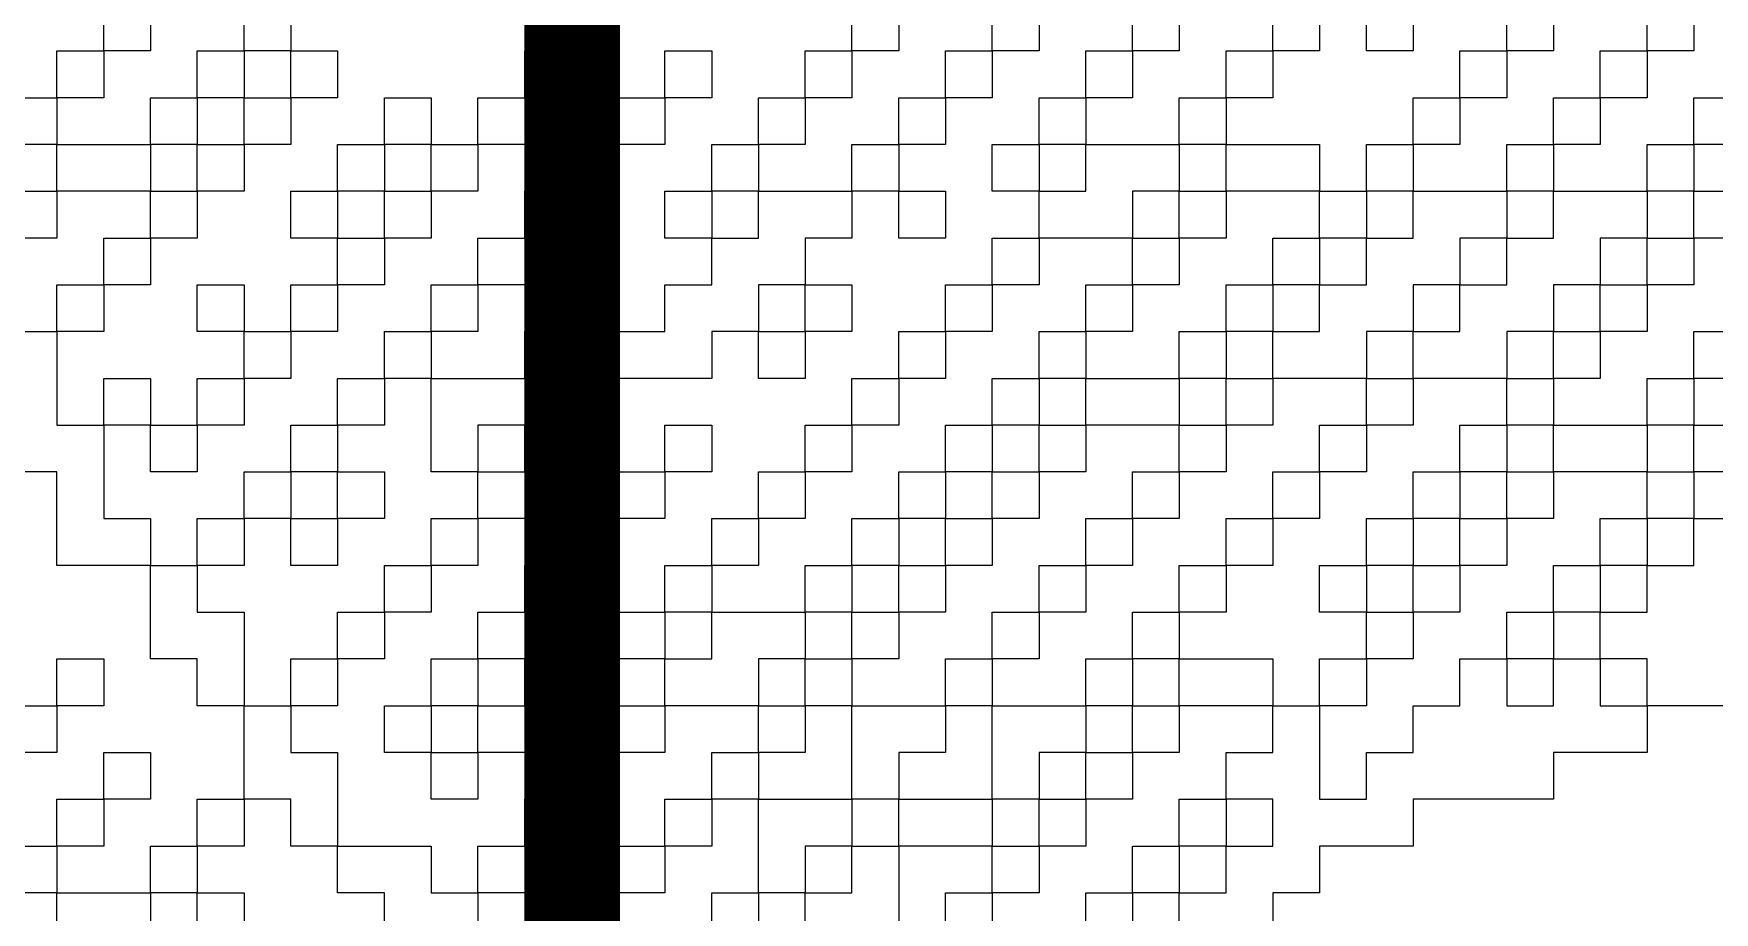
# Model space of a CAD drawing. Header units: inches. Extents: x 0.02 to 6.01, y 0.01 to 5.6.
# Drawn here: x 2.8436 to 3.0195, y 2.2487 to 2.3406 of the extents above; entities that cross this region are included whole.
import ezdxf

# ---------------------------------------------------------------- set-up
doc = ezdxf.new("R2010")
doc.units = ezdxf.units.IN
doc.header["$MEASUREMENT"] = 0
for name, color, linetype in [('Bottom Layer', 5, 'Continuous'), ('Bottom Overlay', 54, 'Continuous'), ('Top Layer', 1, 'Continuous'), ('Top Overlay', 2, 'Continuous')]:
    doc.layers.add(name, color=color, linetype=linetype)

msp = doc.modelspace()

# ---------------------------------------------------------------- linework, layer by layer
at = {"layer": 'Bottom Layer'}
for points in [[(4.54993, 5.5954, 0.01, 0.01, -0.760418), (3.00371, 0.01993, 0.01, 0.01, 0)], [(3.00371, 0.01993, 0.01, 0.01, -0.378866), (0.02422, 2.65597, 0.01, 0.01, 0)]]:
    msp.add_lwpolyline(points, format="xyseb", dxfattribs=at)
at = {"layer": 'Bottom Overlay'}
for p, q in [((2.85099, 2.33877), (2.85099, 2.34367)), ((2.85588, 2.34367), (2.85588, 2.33877)), ((2.86567, 2.33877), (2.86567, 2.34367)), ((2.87056, 2.34367), (2.87056, 2.33877)), ((2.89992, 2.33877), (2.89992, 2.34367)), ((2.90481, 2.34367), (2.90481, 2.33877)), ((2.92928, 2.33877), (2.92928, 2.34367)), ((2.93417, 2.34367), (2.93417, 2.33877)), ((2.94396, 2.33877), (2.94396, 2.34367)), ((2.94885, 2.34367), (2.94885, 2.33877)), ((2.95864, 2.33877), (2.95864, 2.34367)), ((2.96353, 2.34367), (2.96353, 2.33877)), ((2.97332, 2.33877), (2.97332, 2.34367)), ((2.97821, 2.34367), (2.97821, 2.33877)), ((2.98311, 2.33877), (2.98311, 2.34367)), ((2.988, 2.34367), (2.988, 2.33877)), ((2.99779, 2.33877), (2.99779, 2.34367)), ((3.00268, 2.34367), (3.00268, 2.33877)), ((3.01247, 2.33877), (3.01247, 2.34367)), ((3.01736, 2.34367), (3.01736, 2.33877)), ((2.84609, 2.33388), (2.84609, 2.33877)), ((2.84609, 2.33877), (2.85099, 2.33877)), ((2.85099, 2.33877), (2.85099, 2.33388)), ((2.85588, 2.33877), (2.85099, 2.33877)), ((2.86077, 2.33388), (2.86077, 2.33877)), ((2.86077, 2.33877), (2.86567, 2.33877)), ((2.86567, 2.33877), (2.86567, 2.33388)), ((2.87056, 2.33877), (2.86567, 2.33877)), ((2.87056, 2.33388), (2.87056, 2.33877)), ((2.87056, 2.33877), (2.87545, 2.33877)), ((2.87545, 2.33877), (2.87545, 2.33388)), ((2.89503, 2.33388), (2.89503, 2.33877)), ((2.89503, 2.33877), (2.89992, 2.33877)), ((2.89992, 2.33877), (2.89992, 2.33388)), ((2.90481, 2.33877), (2.89992, 2.33877)), ((2.90971, 2.33388), (2.90971, 2.33877)), ((2.90971, 2.33877), (2.9146, 2.33877)), ((2.9146, 2.33877), (2.9146, 2.33388)), ((2.92439, 2.33388), (2.92439, 2.33877)), ((2.92439, 2.33877), (2.92928, 2.33877)), ((2.92928, 2.33877), (2.92928, 2.33388)), ((2.93417, 2.33877), (2.92928, 2.33877)), ((2.93907, 2.33877), (2.94396, 2.33877)), ((2.93907, 2.33388), (2.93907, 2.33877)), ((2.94885, 2.33877), (2.94396, 2.33877)), ((2.94396, 2.33877), (2.94396, 2.33388)), ((2.95375, 2.33877), (2.95864, 2.33877)), ((2.95375, 2.33388), (2.95375, 2.33877)), ((2.95864, 2.33877), (2.95864, 2.33388)), ((2.96353, 2.33877), (2.95864, 2.33877)), ((2.96843, 2.33388), (2.96843, 2.33877)), ((2.96843, 2.33877), (2.97332, 2.33877)), ((2.97821, 2.33877), (2.97332, 2.33877)), ((2.97332, 2.33877), (2.97332, 2.33388)), ((2.988, 2.33877), (2.98311, 2.33877)), ((2.99289, 2.33388), (2.99289, 2.33877)), ((2.99289, 2.33877), (2.99779, 2.33877)), ((3.00268, 2.33877), (2.99779, 2.33877)), ((2.99779, 2.33877), (2.99779, 2.33388)), ((3.00757, 2.33388), (3.00757, 2.33877)), ((3.00757, 2.33877), (3.01247, 2.33877)), ((3.01247, 2.33877), (3.01247, 2.33388)), ((3.01736, 2.33877), (3.01247, 2.33877)), ((2.8412, 2.33388), (2.84609, 2.33388)), ((2.85099, 2.33388), (2.84609, 2.33388)), ((2.84609, 2.33388), (2.84609, 2.32899)), ((2.85588, 2.32899), (2.85588, 2.33388)), ((2.85588, 2.33388), (2.86077, 2.33388)), ((2.86077, 2.33388), (2.86077, 2.32899)), ((2.86567, 2.33388), (2.86077, 2.33388)), ((2.86567, 2.32899), (2.86567, 2.33388)), ((2.86567, 2.33388), (2.87056, 2.33388)), ((2.87056, 2.33388), (2.87056, 2.32899)), ((2.87545, 2.33388), (2.87056, 2.33388)), ((2.88035, 2.32899), (2.88035, 2.33388)), ((2.88035, 2.33388), (2.88524, 2.33388)), ((2.88524, 2.33388), (2.88524, 2.32899)), ((2.89013, 2.32899), (2.89013, 2.33388)), ((2.89013, 2.33388), (2.89503, 2.33388)), ((2.89503, 2.33388), (2.89503, 2.32899)), ((2.89992, 2.33388), (2.89503, 2.33388)), ((2.90481, 2.32899), (2.90481, 2.33388)), ((2.90481, 2.33388), (2.90971, 2.33388)), ((2.9146, 2.33388), (2.90971, 2.33388)), ((2.90971, 2.33388), (2.90971, 2.32899)), ((2.91949, 2.32899), (2.91949, 2.33388)), ((2.91949, 2.33388), (2.92439, 2.33388)), ((2.92928, 2.33388), (2.92439, 2.33388)), ((2.92439, 2.33388), (2.92439, 2.32899)), ((2.93417, 2.32899), (2.93417, 2.33388)), ((2.93417, 2.33388), (2.93907, 2.33388)), ((2.93907, 2.33388), (2.93907, 2.32899)), ((2.94396, 2.33388), (2.93907, 2.33388)), ((2.94885, 2.32899), (2.94885, 2.33388)), ((2.94885, 2.33388), (2.95375, 2.33388)), ((2.95864, 2.33388), (2.95375, 2.33388)), ((2.95375, 2.33388), (2.95375, 2.32899)), ((2.96353, 2.32899), (2.96353, 2.33388)), ((2.96353, 2.33388), (2.96843, 2.33388)), ((2.97332, 2.33388), (2.96843, 2.33388)), ((2.96843, 2.33388), (2.96843, 2.32899)), ((2.988, 2.32899), (2.988, 2.33388)), ((2.988, 2.33388), (2.99289, 2.33388)), ((2.99289, 2.33388), (2.99289, 2.32899)), ((2.99779, 2.33388), (2.99289, 2.33388)), ((3.00268, 2.32899), (3.00268, 2.33388)), ((3.00268, 2.33388), (3.00757, 2.33388)), ((3.00757, 2.33388), (3.00757, 2.32899)), ((3.01247, 2.33388), (3.00757, 2.33388)), ((3.01736, 2.32899), (3.01736, 2.33388)), ((3.01736, 2.33388), (3.02225, 2.33388)), ((2.84609, 2.32899), (2.8412, 2.32899)), ((2.84609, 2.32409), (2.84609, 2.32899)), ((2.84609, 2.32899), (2.85588, 2.32899)), ((2.86077, 2.32899), (2.85588, 2.32899)), ((2.85588, 2.32899), (2.85588, 2.32409)), ((2.86077, 2.32409), (2.86077, 2.32899)), ((2.86077, 2.32899), (2.86567, 2.32899)), ((2.87056, 2.32899), (2.86567, 2.32899)), ((2.86567, 2.32899), (2.86567, 2.32409)), ((2.87545, 2.32409), (2.87545, 2.32899)), ((2.87545, 2.32899), (2.88035, 2.32899)), ((2.88035, 2.32899), (2.88035, 2.32409)), ((2.88524, 2.32899), (2.88035, 2.32899)), ((2.88524, 2.32409), (2.88524, 2.32899)), ((2.88524, 2.32899), (2.89013, 2.32899)), ((2.89013, 2.32899), (2.89013, 2.32409)), ((2.89503, 2.32899), (2.89013, 2.32899)), ((2.89992, 2.32409), (2.89992, 2.32899)), ((2.89992, 2.32899), (2.90481, 2.32899)), ((2.90481, 2.32899), (2.90481, 2.32409)), ((2.90971, 2.32899), (2.90481, 2.32899)), ((2.9146, 2.32899), (2.91949, 2.32899)), ((2.9146, 2.32409), (2.9146, 2.32899)), ((2.92439, 2.32899), (2.91949, 2.32899)), ((2.91949, 2.32899), (2.91949, 2.32409)), ((2.92928, 2.32899), (2.93417, 2.32899)), ((2.92928, 2.32409), (2.92928, 2.32899)), ((2.93417, 2.32899), (2.93417, 2.32409)), ((2.93907, 2.32899), (2.93417, 2.32899)), ((2.94396, 2.32409), (2.94396, 2.32899)), ((2.94396, 2.32899), (2.94885, 2.32899)), ((2.94885, 2.32899), (2.94885, 2.32409)), ((2.95375, 2.32899), (2.94885, 2.32899)), ((2.95375, 2.32409), (2.95375, 2.32899)), ((2.95375, 2.32899), (2.96353, 2.32899)), ((2.96353, 2.32899), (2.96353, 2.32409)), ((2.96843, 2.32899), (2.96353, 2.32899)), ((2.96843, 2.32409), (2.96843, 2.32899)), ((2.96843, 2.32899), (2.97332, 2.32899)), ((2.97332, 2.32899), (2.97821, 2.32899)), ((2.97821, 2.32899), (2.97821, 2.32409)), ((2.98311, 2.32409), (2.98311, 2.32899)), ((2.98311, 2.32899), (2.988, 2.32899)), ((2.99289, 2.32899), (2.988, 2.32899)), ((2.988, 2.32899), (2.988, 2.32409)), ((2.99779, 2.32409), (2.99779, 2.32899)), ((2.99779, 2.32899), (3.00268, 2.32899)), ((3.00268, 2.32899), (3.00268, 2.32409)), ((3.00757, 2.32899), (3.00268, 2.32899)), ((3.01247, 2.32899), (3.01736, 2.32899)), ((3.01247, 2.32409), (3.01247, 2.32899)), ((3.01736, 2.32899), (3.01736, 2.32409)), ((3.02225, 2.32899), (3.01736, 2.32899)), ((2.8412, 2.32409), (2.84609, 2.32409)), ((2.85099, 2.32409), (2.84609, 2.32409)), ((2.84609, 2.32409), (2.84609, 2.3192)), ((2.85588, 2.32409), (2.85099, 2.32409)), ((2.85588, 2.3192), (2.85588, 2.32409)), ((2.85588, 2.32409), (2.86077, 2.32409)), ((2.86567, 2.32409), (2.86077, 2.32409)), ((2.86077, 2.32409), (2.86077, 2.3192)), ((2.87056, 2.3192), (2.87056, 2.32409)), ((2.87056, 2.32409), (2.87545, 2.32409)), ((2.88035, 2.32409), (2.87545, 2.32409)), ((2.87545, 2.32409), (2.87545, 2.3192)), ((2.88035, 2.3192), (2.88035, 2.32409)), ((2.88035, 2.32409), (2.88524, 2.32409)), ((2.89013, 2.32409), (2.88524, 2.32409)), ((2.88524, 2.32409), (2.88524, 2.3192)), ((2.89503, 2.3192), (2.89503, 2.32409)), ((2.89503, 2.32409), (2.89992, 2.32409)), ((2.89992, 2.32409), (2.89992, 2.3192)), ((2.90481, 2.32409), (2.89992, 2.32409)), ((2.90971, 2.3192), (2.90971, 2.32409)), ((2.90971, 2.32409), (2.9146, 2.32409)), ((2.9146, 2.32409), (2.9146, 2.3192)), ((2.91949, 2.32409), (2.9146, 2.32409)), ((2.91949, 2.3192), (2.91949, 2.32409)), ((2.91949, 2.32409), (2.92928, 2.32409)), ((2.93417, 2.32409), (2.92928, 2.32409)), ((2.92928, 2.32409), (2.92928, 2.3192)), ((2.93417, 2.32409), (2.93907, 2.32409)), ((2.93417, 2.3192), (2.93417, 2.32409)), ((2.93907, 2.32409), (2.93907, 2.3192)), ((2.94885, 2.32409), (2.94396, 2.32409)), ((2.94885, 2.32409), (2.95375, 2.32409)), ((2.94885, 2.3192), (2.94885, 2.32409)), ((2.96353, 2.32409), (2.95864, 2.32409)), ((2.95864, 2.32409), (2.95864, 2.3192)), ((2.96353, 2.3192), (2.96353, 2.32409)), ((2.96353, 2.32409), (2.96843, 2.32409)), ((2.96843, 2.32409), (2.96843, 2.3192)), ((2.97821, 2.32409), (2.96843, 2.32409)), ((2.97821, 2.32409), (2.98311, 2.32409)), ((2.97821, 2.3192), (2.97821, 2.32409)), ((2.98311, 2.32409), (2.98311, 2.3192)), ((2.988, 2.32409), (2.98311, 2.32409)), ((2.988, 2.32409), (2.99289, 2.32409)), ((2.988, 2.3192), (2.988, 2.32409)), ((2.99289, 2.32409), (2.99779, 2.32409)), ((3.00268, 2.32409), (2.99779, 2.32409)), ((2.99779, 2.32409), (2.99779, 2.3192)), ((3.00268, 2.3192), (3.00268, 2.32409)), ((3.00268, 2.32409), (3.01247, 2.32409)), ((3.01736, 2.32409), (3.01247, 2.32409)), ((3.01247, 2.32409), (3.01247, 2.3192)), ((3.01736, 2.3192), (3.01736, 2.32409)), ((3.01736, 2.32409), (3.02715, 2.32409)), ((2.84609, 2.3192), (2.8412, 2.3192)), ((2.85099, 2.31431), (2.85099, 2.3192)), ((2.85099, 2.3192), (2.85588, 2.3192)), ((2.85588, 2.3192), (2.85588, 2.31431)), ((2.86077, 2.3192), (2.85588, 2.3192)), ((2.87545, 2.3192), (2.87056, 2.3192)), ((2.87545, 2.31431), (2.87545, 2.3192)), ((2.87545, 2.3192), (2.88035, 2.3192)), ((2.88035, 2.3192), (2.88035, 2.31431)), ((2.88524, 2.3192), (2.88035, 2.3192)), ((2.89013, 2.31431), (2.89013, 2.3192)), ((2.89013, 2.3192), (2.89503, 2.3192)), ((2.89503, 2.3192), (2.89503, 2.31431)), ((2.89992, 2.3192), (2.89503, 2.3192)), ((2.9146, 2.3192), (2.90971, 2.3192)), ((2.9146, 2.31431), (2.9146, 2.3192)), ((2.9146, 2.3192), (2.91949, 2.3192)), ((2.92928, 2.3192), (2.92439, 2.3192)), ((2.92439, 2.3192), (2.92439, 2.31431)), ((2.93907, 2.3192), (2.93417, 2.3192)), ((2.94396, 2.31431), (2.94396, 2.3192)), ((2.94396, 2.3192), (2.94885, 2.3192)), ((2.94885, 2.3192), (2.94885, 2.31431)), ((2.95864, 2.3192), (2.94885, 2.3192)), ((2.95864, 2.3192), (2.96353, 2.3192)), ((2.95864, 2.31431), (2.95864, 2.3192)), ((2.96353, 2.3192), (2.96353, 2.31431)), ((2.96843, 2.3192), (2.96353, 2.3192)), ((2.97332, 2.31431), (2.97332, 2.3192)), ((2.97332, 2.3192), (2.97821, 2.3192)), ((2.98311, 2.3192), (2.97821, 2.3192)), ((2.97821, 2.3192), (2.97821, 2.31431)), ((2.98311, 2.31431), (2.98311, 2.3192)), ((2.98311, 2.3192), (2.988, 2.3192)), ((2.99779, 2.3192), (2.99289, 2.3192)), ((2.99289, 2.3192), (2.99289, 2.31431)), ((2.99779, 2.31431), (2.99779, 2.3192)), ((2.99779, 2.3192), (3.00268, 2.3192)), ((3.01247, 2.3192), (3.00757, 2.3192)), ((3.00757, 2.3192), (3.00757, 2.31431)), ((3.01247, 2.31431), (3.01247, 2.3192)), ((3.01247, 2.3192), (3.01736, 2.3192)), ((3.01736, 2.3192), (3.01736, 2.31431)), ((3.02715, 2.3192), (3.01736, 2.3192)), ((2.84609, 2.30941), (2.84609, 2.31431)), ((2.84609, 2.31431), (2.85099, 2.31431)), ((2.85099, 2.31431), (2.85099, 2.30941)), ((2.85588, 2.31431), (2.85099, 2.31431)), ((2.86077, 2.30941), (2.86077, 2.31431)), ((2.86077, 2.31431), (2.86567, 2.31431)), ((2.86567, 2.31431), (2.86567, 2.30941)), ((2.87056, 2.31431), (2.87545, 2.31431)), ((2.87056, 2.30941), (2.87056, 2.31431)), ((2.88035, 2.31431), (2.87545, 2.31431)), ((2.87545, 2.31431), (2.87545, 2.30941)), ((2.88524, 2.30941), (2.88524, 2.31431)), ((2.88524, 2.31431), (2.89013, 2.31431)), ((2.89503, 2.31431), (2.89013, 2.31431)), ((2.89013, 2.31431), (2.89013, 2.30941)), ((2.89992, 2.30941), (2.89992, 2.31431)), ((2.89992, 2.31431), (2.90481, 2.31431)), ((2.90481, 2.31431), (2.90481, 2.30941)), ((2.90971, 2.30941), (2.90971, 2.31431)), ((2.90971, 2.31431), (2.9146, 2.31431)), ((2.92439, 2.31431), (2.91949, 2.31431)), ((2.91949, 2.31431), (2.91949, 2.30941)), ((2.92439, 2.30941), (2.92439, 2.31431)), ((2.92439, 2.31431), (2.92928, 2.31431)), ((2.92928, 2.31431), (2.92928, 2.30941)), ((2.93907, 2.31431), (2.94396, 2.31431)), ((2.93907, 2.30941), (2.93907, 2.31431)), ((2.94396, 2.31431), (2.94396, 2.30941)), ((2.94885, 2.31431), (2.94396, 2.31431)), ((2.95375, 2.30941), (2.95375, 2.31431)), ((2.95375, 2.31431), (2.95864, 2.31431)), ((2.95864, 2.31431), (2.95864, 2.30941)), ((2.96353, 2.31431), (2.95864, 2.31431)), ((2.96843, 2.30941), (2.96843, 2.31431)), ((2.96843, 2.31431), (2.97332, 2.31431)), ((2.97332, 2.31431), (2.97332, 2.30941)), ((2.97821, 2.31431), (2.97332, 2.31431)), ((2.97821, 2.30941), (2.97821, 2.31431)), ((2.97821, 2.31431), (2.98311, 2.31431)), ((2.99289, 2.31431), (2.988, 2.31431)), ((2.988, 2.31431), (2.988, 2.30941)), ((2.99289, 2.30941), (2.99289, 2.31431)), ((2.99289, 2.31431), (2.99779, 2.31431)), ((3.00757, 2.31431), (3.00268, 2.31431)), ((3.00268, 2.31431), (3.00268, 2.30941)), ((3.00757, 2.30941), (3.00757, 2.31431)), ((3.00757, 2.31431), (3.01247, 2.31431)), ((3.01247, 2.31431), (3.01247, 2.30941)), ((3.01736, 2.31431), (3.01247, 2.31431)), ((2.83631, 2.30941), (2.84609, 2.30941)), ((2.85099, 2.30941), (2.84609, 2.30941)), ((2.84609, 2.30941), (2.84609, 2.29963)), ((2.86567, 2.30941), (2.86077, 2.30941)), ((2.86567, 2.30452), (2.86567, 2.30941)), ((2.86567, 2.30941), (2.87056, 2.30941)), ((2.87545, 2.30941), (2.87056, 2.30941)), ((2.87056, 2.30941), (2.87056, 2.30452)), ((2.88035, 2.30452), (2.88035, 2.30941)), ((2.88035, 2.30941), (2.88524, 2.30941)), ((2.88524, 2.30941), (2.88524, 2.30452)), ((2.89013, 2.30941), (2.88524, 2.30941)), ((2.89503, 2.30452), (2.89503, 2.30941)), ((2.89503, 2.30941), (2.89992, 2.30941)), ((2.89992, 2.30941), (2.89992, 2.30452)), ((2.90481, 2.30941), (2.89992, 2.30941)), ((2.90481, 2.30452), (2.90481, 2.30941)), ((2.90481, 2.30941), (2.90971, 2.30941)), ((2.9146, 2.30941), (2.9146, 2.30452)), ((2.91949, 2.30941), (2.9146, 2.30941)), ((2.91949, 2.30452), (2.91949, 2.30941)), ((2.91949, 2.30941), (2.92439, 2.30941)), ((2.92439, 2.30941), (2.92439, 2.30452)), ((2.92928, 2.30941), (2.92439, 2.30941)), ((2.93417, 2.30452), (2.93417, 2.30941)), ((2.93417, 2.30941), (2.93907, 2.30941)), ((2.93907, 2.30941), (2.93907, 2.30452)), ((2.94396, 2.30941), (2.93907, 2.30941)), ((2.94885, 2.30452), (2.94885, 2.30941)), ((2.94885, 2.30941), (2.95375, 2.30941)), ((2.95375, 2.30941), (2.95375, 2.30452)), ((2.95864, 2.30941), (2.95375, 2.30941)), ((2.96353, 2.30452), (2.96353, 2.30941)), ((2.96353, 2.30941), (2.96843, 2.30941)), ((2.96843, 2.30941), (2.96843, 2.30452)), ((2.97332, 2.30941), (2.96843, 2.30941)), ((2.97332, 2.30452), (2.97332, 2.30941)), ((2.97332, 2.30941), (2.97821, 2.30941)), ((2.988, 2.30941), (2.98311, 2.30941)), ((2.98311, 2.30941), (2.98311, 2.30452)), ((2.988, 2.30452), (2.988, 2.30941)), ((2.988, 2.30941), (2.99289, 2.30941)), ((3.00268, 2.30941), (2.99779, 2.30941)), ((2.99779, 2.30941), (2.99779, 2.30452)), ((3.00268, 2.30452), (3.00268, 2.30941)), ((3.00268, 2.30941), (3.00757, 2.30941)), ((3.01247, 2.30941), (3.00757, 2.30941)), ((3.00757, 2.30941), (3.00757, 2.30452)), ((3.01736, 2.30452), (3.01736, 2.30941)), ((3.01736, 2.30941), (3.02225, 2.30941)), ((2.85099, 2.29963), (2.85099, 2.30452)), ((2.85099, 2.30452), (2.85588, 2.30452)), ((2.85588, 2.30452), (2.85588, 2.29963)), ((2.86077, 2.29963), (2.86077, 2.30452)), ((2.86077, 2.30452), (2.86567, 2.30452)), ((2.86567, 2.30452), (2.86567, 2.29963)), ((2.87056, 2.30452), (2.86567, 2.30452)), ((2.87545, 2.29963), (2.87545, 2.30452)), ((2.87545, 2.30452), (2.88035, 2.30452)), ((2.88035, 2.30452), (2.88035, 2.29963)), ((2.88524, 2.30452), (2.88035, 2.30452)), ((2.88524, 2.29963), (2.88524, 2.30452)), ((2.88524, 2.30452), (2.89503, 2.30452)), ((2.89503, 2.30452), (2.89503, 2.29963)), ((2.89992, 2.30452), (2.89503, 2.30452)), ((2.89992, 2.30452), (2.90481, 2.30452)), ((2.89992, 2.29963), (2.89992, 2.30452)), ((2.90481, 2.30452), (2.90481, 2.29963)), ((2.9146, 2.30452), (2.90481, 2.30452)), ((2.92439, 2.30452), (2.91949, 2.30452)), ((2.92928, 2.30452), (2.93417, 2.30452)), ((2.92928, 2.29963), (2.92928, 2.30452)), ((2.93907, 2.30452), (2.93417, 2.30452)), ((2.93417, 2.30452), (2.93417, 2.29963)), ((2.94396, 2.29963), (2.94396, 2.30452)), ((2.94396, 2.30452), (2.94885, 2.30452)), ((2.95375, 2.30452), (2.94885, 2.30452)), ((2.94885, 2.30452), (2.94885, 2.29963)), ((2.95375, 2.29963), (2.95375, 2.30452)), ((2.95375, 2.30452), (2.96353, 2.30452)), ((2.96843, 2.30452), (2.96353, 2.30452)), ((2.96353, 2.30452), (2.96353, 2.29963)), ((2.96843, 2.30452), (2.97332, 2.30452)), ((2.96843, 2.29963), (2.96843, 2.30452)), ((2.97332, 2.30452), (2.97332, 2.29963)), ((2.98311, 2.30452), (2.97332, 2.30452)), ((2.98311, 2.29963), (2.98311, 2.30452)), ((2.98311, 2.30452), (2.988, 2.30452)), ((2.988, 2.30452), (2.988, 2.29963)), ((2.99289, 2.30452), (2.988, 2.30452)), ((2.99779, 2.30452), (2.99289, 2.30452)), ((2.99779, 2.30452), (3.00268, 2.30452)), ((2.99779, 2.29963), (2.99779, 2.30452)), ((3.00757, 2.30452), (3.00268, 2.30452)), ((3.00268, 2.30452), (3.00268, 2.29963)), ((3.01247, 2.29963), (3.01247, 2.30452)), ((3.01247, 2.30452), (3.01736, 2.30452)), ((3.01736, 2.30452), (3.01736, 2.29963)), ((3.02225, 2.30452), (3.01736, 2.30452)), ((2.84609, 2.29963), (2.85099, 2.29963)), ((2.85588, 2.29963), (2.85099, 2.29963)), ((2.85099, 2.29963), (2.85099, 2.28984)), ((2.85588, 2.29963), (2.86077, 2.29963)), ((2.85588, 2.29473), (2.85588, 2.29963)), ((2.86077, 2.29963), (2.86077, 2.29473)), ((2.86567, 2.29963), (2.86077, 2.29963)), ((2.87056, 2.29473), (2.87056, 2.29963)), ((2.87056, 2.29963), (2.87545, 2.29963)), ((2.88035, 2.29963), (2.87545, 2.29963)), ((2.87545, 2.29963), (2.87545, 2.29473)), ((2.88524, 2.29473), (2.88524, 2.29963)), ((2.89503, 2.29963), (2.89013, 2.29963)), ((2.89013, 2.29963), (2.89013, 2.29473)), ((2.89503, 2.29473), (2.89503, 2.29963)), ((2.89503, 2.29963), (2.89992, 2.29963)), ((2.89992, 2.29963), (2.89992, 2.29473)), ((2.90481, 2.29963), (2.89992, 2.29963)), ((2.90971, 2.29963), (2.9146, 2.29963)), ((2.90971, 2.29473), (2.90971, 2.29963)), ((2.9146, 2.29963), (2.9146, 2.29473)), ((2.92439, 2.29473), (2.92439, 2.29963)), ((2.92439, 2.29963), (2.92928, 2.29963)), ((2.92928, 2.29963), (2.92928, 2.29473)), ((2.93417, 2.29963), (2.92928, 2.29963)), ((2.93907, 2.29473), (2.93907, 2.29963)), ((2.93907, 2.29963), (2.94396, 2.29963)), ((2.94885, 2.29963), (2.94396, 2.29963)), ((2.94396, 2.29963), (2.94396, 2.29473)), ((2.94885, 2.29473), (2.94885, 2.29963)), ((2.94885, 2.29963), (2.95375, 2.29963)), ((2.95375, 2.29963), (2.95375, 2.29473)), ((2.96353, 2.29963), (2.95375, 2.29963)), ((2.96353, 2.29963), (2.96843, 2.29963)), ((2.96353, 2.29473), (2.96353, 2.29963)), ((2.97332, 2.29963), (2.96843, 2.29963)), ((2.96843, 2.29963), (2.96843, 2.29473)), ((2.97821, 2.29473), (2.97821, 2.29963)), ((2.97821, 2.29963), (2.98311, 2.29963)), ((2.98311, 2.29963), (2.98311, 2.29473)), ((2.988, 2.29963), (2.98311, 2.29963)), ((2.99289, 2.29473), (2.99289, 2.29963)), ((2.99289, 2.29963), (2.99779, 2.29963)), ((3.00268, 2.29963), (2.99779, 2.29963)), ((2.99779, 2.29963), (2.99779, 2.29473)), ((3.00268, 2.29473), (3.00268, 2.29963)), ((3.00268, 2.29963), (3.01247, 2.29963)), ((3.01736, 2.29963), (3.01247, 2.29963)), ((3.01247, 2.29963), (3.01247, 2.29473)), ((3.01736, 2.29473), (3.01736, 2.29963)), ((3.01736, 2.29963), (3.02225, 2.29963)), ((2.84609, 2.29473), (2.8412, 2.29473)), ((2.84609, 2.28495), (2.84609, 2.29473)), ((2.86077, 2.29473), (2.85588, 2.29473)), ((2.86567, 2.28984), (2.86567, 2.29473)), ((2.86567, 2.29473), (2.87056, 2.29473)), ((2.87545, 2.29473), (2.87056, 2.29473)), ((2.87056, 2.29473), (2.87056, 2.28984)), ((2.87545, 2.28984), (2.87545, 2.29473)), ((2.87545, 2.29473), (2.88035, 2.29473)), ((2.88035, 2.29473), (2.88035, 2.28984)), ((2.89013, 2.29473), (2.88524, 2.29473)), ((2.89013, 2.29473), (2.89503, 2.29473)), ((2.89013, 2.28984), (2.89013, 2.29473)), ((2.89503, 2.29473), (2.89503, 2.28984)), ((2.89992, 2.29473), (2.89503, 2.29473)), ((2.90481, 2.28984), (2.90481, 2.29473)), ((2.90481, 2.29473), (2.90971, 2.29473)), ((2.90971, 2.29473), (2.90971, 2.28984)), ((2.9146, 2.29473), (2.90971, 2.29473)), ((2.91949, 2.28984), (2.91949, 2.29473)), ((2.91949, 2.29473), (2.92439, 2.29473)), ((2.92928, 2.29473), (2.92439, 2.29473)), ((2.92439, 2.29473), (2.92439, 2.28984)), ((2.93417, 2.28984), (2.93417, 2.29473)), ((2.93417, 2.29473), (2.93907, 2.29473)), ((2.94396, 2.29473), (2.93907, 2.29473)), ((2.93907, 2.29473), (2.93907, 2.28984)), ((2.94396, 2.28984), (2.94396, 2.29473)), ((2.94396, 2.29473), (2.94885, 2.29473)), ((2.95375, 2.29473), (2.94885, 2.29473)), ((2.94885, 2.29473), (2.94885, 2.28984)), ((2.95864, 2.28984), (2.95864, 2.29473)), ((2.95864, 2.29473), (2.96353, 2.29473)), ((2.96353, 2.29473), (2.96353, 2.28984)), ((2.96843, 2.29473), (2.96353, 2.29473)), ((2.97332, 2.29473), (2.97821, 2.29473)), ((2.97332, 2.28984), (2.97332, 2.29473)), ((2.97821, 2.29473), (2.97821, 2.28984)), ((2.98311, 2.29473), (2.97821, 2.29473)), ((2.988, 2.28984), (2.988, 2.29473)), ((2.988, 2.29473), (2.99289, 2.29473)), ((2.99779, 2.29473), (2.99289, 2.29473)), ((2.99289, 2.29473), (2.99289, 2.28984)), ((2.99779, 2.28984), (2.99779, 2.29473)), ((2.99779, 2.29473), (3.00268, 2.29473)), ((3.00268, 2.29473), (3.00268, 2.28984)), ((3.01247, 2.29473), (3.00268, 2.29473)), ((3.01247, 2.28984), (3.01247, 2.29473)), ((3.01247, 2.29473), (3.01736, 2.29473)), ((3.01736, 2.29473), (3.01736, 2.28984)), ((3.02225, 2.29473), (3.01736, 2.29473)), ((2.85099, 2.28984), (2.85588, 2.28984)), ((2.85588, 2.28984), (2.85588, 2.28495)), ((2.86077, 2.28495), (2.86077, 2.28984)), ((2.86077, 2.28984), (2.86567, 2.28984)), ((2.87056, 2.28984), (2.86567, 2.28984)), ((2.86567, 2.28984), (2.86567, 2.28495)), ((2.87056, 2.28495), (2.87056, 2.28984)), ((2.87056, 2.28984), (2.87545, 2.28984)), ((2.87545, 2.28984), (2.87545, 2.28495)), ((2.88035, 2.28984), (2.87545, 2.28984)), ((2.88524, 2.28495), (2.88524, 2.28984)), ((2.88524, 2.28984), (2.89013, 2.28984)), ((2.89503, 2.28984), (2.89013, 2.28984)), ((2.89013, 2.28984), (2.89013, 2.28495)), ((2.89992, 2.28495), (2.89992, 2.28984)), ((2.89992, 2.28984), (2.90481, 2.28984)), ((2.90481, 2.28984), (2.90481, 2.28495)), ((2.90971, 2.28984), (2.90481, 2.28984)), ((2.9146, 2.28495), (2.9146, 2.28984)), ((2.9146, 2.28984), (2.91949, 2.28984)), ((2.92439, 2.28984), (2.91949, 2.28984)), ((2.91949, 2.28984), (2.91949, 2.28495)), ((2.92928, 2.28495), (2.92928, 2.28984)), ((2.92928, 2.28984), (2.93417, 2.28984)), ((2.93907, 2.28984), (2.93417, 2.28984)), ((2.93417, 2.28984), (2.93417, 2.28495)), ((2.93907, 2.28495), (2.93907, 2.28984)), ((2.93907, 2.28984), (2.94396, 2.28984)), ((2.94885, 2.28984), (2.94396, 2.28984)), ((2.94396, 2.28984), (2.94396, 2.28495)), ((2.95375, 2.28495), (2.95375, 2.28984)), ((2.95375, 2.28984), (2.95864, 2.28984)), ((2.96353, 2.28984), (2.95864, 2.28984)), ((2.95864, 2.28984), (2.95864, 2.28495)), ((2.96843, 2.28495), (2.96843, 2.28984)), ((2.96843, 2.28984), (2.97332, 2.28984)), ((2.97821, 2.28984), (2.97332, 2.28984)), ((2.97332, 2.28984), (2.97332, 2.28495)), ((2.98311, 2.28495), (2.98311, 2.28984)), ((2.98311, 2.28984), (2.988, 2.28984)), ((2.988, 2.28984), (2.988, 2.28495)), ((2.99289, 2.28984), (2.988, 2.28984)), ((2.99289, 2.28984), (2.99779, 2.28984)), ((2.99289, 2.28495), (2.99289, 2.28984)), ((3.00268, 2.28984), (2.99779, 2.28984)), ((2.99779, 2.28984), (2.99779, 2.28495)), ((3.00757, 2.28984), (3.01247, 2.28984)), ((3.00757, 2.28495), (3.00757, 2.28984)), ((3.01247, 2.28984), (3.01247, 2.28495)), ((3.01736, 2.28984), (3.01247, 2.28984)), ((3.01736, 2.28495), (3.01736, 2.28984)), ((3.01736, 2.28984), (3.02715, 2.28984)), ((2.85588, 2.28495), (2.84609, 2.28495)), ((2.85588, 2.28005), (2.85588, 2.28495)), ((2.85588, 2.28495), (2.86077, 2.28495)), ((2.86567, 2.28495), (2.86077, 2.28495)), ((2.86077, 2.28495), (2.86077, 2.28005)), ((2.87545, 2.28495), (2.87056, 2.28495)), ((2.88035, 2.28005), (2.88035, 2.28495)), ((2.88035, 2.28495), (2.88524, 2.28495)), ((2.89013, 2.28495), (2.88524, 2.28495)), ((2.88524, 2.28495), (2.88524, 2.28005)), ((2.89503, 2.28005), (2.89503, 2.28495)), ((2.89503, 2.28495), (2.89992, 2.28495)), ((2.90481, 2.28495), (2.89992, 2.28495)), ((2.89992, 2.28495), (2.89992, 2.28005)), ((2.90971, 2.28005), (2.90971, 2.28495)), ((2.90971, 2.28495), (2.9146, 2.28495)), ((2.9146, 2.28495), (2.9146, 2.28005)), ((2.91949, 2.28495), (2.9146, 2.28495)), ((2.92439, 2.28005), (2.92439, 2.28495)), ((2.92439, 2.28495), (2.92928, 2.28495)), ((2.92928, 2.28495), (2.92928, 2.28005)), ((2.93417, 2.28495), (2.92928, 2.28495)), ((2.93417, 2.28005), (2.93417, 2.28495)), ((2.93417, 2.28495), (2.93907, 2.28495)), ((2.93907, 2.28495), (2.93907, 2.28005)), ((2.94396, 2.28495), (2.93907, 2.28495)), ((2.94885, 2.28005), (2.94885, 2.28495)), ((2.94885, 2.28495), (2.95375, 2.28495)), ((2.95375, 2.28495), (2.95375, 2.28005)), ((2.95864, 2.28495), (2.95375, 2.28495)), ((2.96353, 2.28005), (2.96353, 2.28495)), ((2.96353, 2.28495), (2.96843, 2.28495)), ((2.96843, 2.28495), (2.96843, 2.28005)), ((2.97332, 2.28495), (2.96843, 2.28495)), ((2.97821, 2.28495), (2.98311, 2.28495)), ((2.97821, 2.28005), (2.97821, 2.28495)), ((2.988, 2.28495), (2.98311, 2.28495)), ((2.98311, 2.28495), (2.98311, 2.28005)), ((2.988, 2.28005), (2.988, 2.28495)), ((2.988, 2.28495), (2.99289, 2.28495)), ((2.99289, 2.28495), (2.99289, 2.28005)), ((2.99779, 2.28495), (2.99289, 2.28495)), ((3.00268, 2.28005), (3.00268, 2.28495)), ((3.00268, 2.28495), (3.00757, 2.28495)), ((3.01247, 2.28495), (3.00757, 2.28495)), ((3.00757, 2.28495), (3.00757, 2.28005)), ((3.01247, 2.28005), (3.01247, 2.28495)), ((3.01247, 2.28495), (3.01736, 2.28495)), ((2.85588, 2.27516), (2.85588, 2.28005)), ((2.86077, 2.28005), (2.86567, 2.28005)), ((2.86567, 2.28005), (2.86567, 2.27027)), ((2.87545, 2.27516), (2.87545, 2.28005)), ((2.87545, 2.28005), (2.88035, 2.28005)), ((2.88035, 2.28005), (2.88035, 2.27516)), ((2.88524, 2.28005), (2.88035, 2.28005)), ((2.89013, 2.27516), (2.89013, 2.28005)), ((2.89013, 2.28005), (2.89503, 2.28005)), ((2.89992, 2.28005), (2.89503, 2.28005)), ((2.89503, 2.28005), (2.89503, 2.27516)), ((2.89992, 2.27516), (2.89992, 2.28005)), ((2.89992, 2.28005), (2.90481, 2.28005)), ((2.90481, 2.28005), (2.90971, 2.28005)), ((2.9146, 2.28005), (2.90971, 2.28005)), ((2.90971, 2.28005), (2.90971, 2.27516)), ((2.9146, 2.27516), (2.9146, 2.28005)), ((2.9146, 2.28005), (2.91949, 2.28005)), ((2.91949, 2.28005), (2.92439, 2.28005)), ((2.92439, 2.28005), (2.92439, 2.27516)), ((2.92928, 2.28005), (2.92439, 2.28005)), ((2.92928, 2.27516), (2.92928, 2.28005)), ((2.92928, 2.28005), (2.93417, 2.28005)), ((2.93907, 2.28005), (2.93417, 2.28005)), ((2.93417, 2.28005), (2.93417, 2.27516)), ((2.94396, 2.27516), (2.94396, 2.28005)), ((2.94396, 2.28005), (2.94885, 2.28005)), ((2.94885, 2.28005), (2.94885, 2.27516)), ((2.95375, 2.28005), (2.94885, 2.28005)), ((2.95864, 2.27516), (2.95864, 2.28005)), ((2.95864, 2.28005), (2.96353, 2.28005)), ((2.96353, 2.28005), (2.96353, 2.27516)), ((2.96843, 2.28005), (2.96353, 2.28005)), ((2.98311, 2.28005), (2.97821, 2.28005)), ((2.98311, 2.28005), (2.988, 2.28005)), ((2.98311, 2.27516), (2.98311, 2.28005)), ((2.988, 2.28005), (2.988, 2.27516)), ((2.99289, 2.28005), (2.988, 2.28005)), ((2.99779, 2.27516), (2.99779, 2.28005)), ((2.99779, 2.28005), (3.00268, 2.28005)), ((3.00757, 2.28005), (3.00268, 2.28005)), ((3.00268, 2.28005), (3.00268, 2.27516)), ((3.00757, 2.27516), (3.00757, 2.28005)), ((3.00757, 2.28005), (3.01247, 2.28005)), ((2.84609, 2.27027), (2.84609, 2.27516)), ((2.84609, 2.27516), (2.85099, 2.27516)), ((2.85099, 2.27516), (2.85099, 2.27027)), ((2.86077, 2.27516), (2.85588, 2.27516)), ((2.86077, 2.27027), (2.86077, 2.27516)), ((2.87056, 2.27027), (2.87056, 2.27516)), ((2.87056, 2.27516), (2.87545, 2.27516)), ((2.88035, 2.27516), (2.87545, 2.27516)), ((2.87545, 2.27516), (2.87545, 2.27027)), ((2.88524, 2.27027), (2.88524, 2.27516)), ((2.88524, 2.27516), (2.89013, 2.27516)), ((2.89013, 2.27516), (2.89013, 2.27027)), ((2.89503, 2.27516), (2.89013, 2.27516)), ((2.89503, 2.27027), (2.89503, 2.27516)), ((2.89503, 2.27516), (2.89992, 2.27516)), ((2.90971, 2.27516), (2.90481, 2.27516)), ((2.90481, 2.27516), (2.90481, 2.27027)), ((2.90971, 2.27027), (2.90971, 2.27516)), ((2.90971, 2.27516), (2.9146, 2.27516)), ((2.92439, 2.27516), (2.91949, 2.27516)), ((2.91949, 2.27516), (2.91949, 2.27027)), ((2.92439, 2.27027), (2.92439, 2.27516)), ((2.92439, 2.27516), (2.92928, 2.27516)), ((2.93417, 2.27516), (2.92928, 2.27516)), ((2.92928, 2.27516), (2.92928, 2.27027)), ((2.93907, 2.27027), (2.93907, 2.27516)), ((2.93907, 2.27516), (2.94396, 2.27516)), ((2.94885, 2.27516), (2.94396, 2.27516)), ((2.94396, 2.27516), (2.94396, 2.27027)), ((2.95375, 2.27027), (2.95375, 2.27516)), ((2.95375, 2.27516), (2.95864, 2.27516)), ((2.96353, 2.27516), (2.95864, 2.27516)), ((2.95864, 2.27516), (2.95864, 2.27027)), ((2.96353, 2.27027), (2.96353, 2.27516)), ((2.96353, 2.27516), (2.97332, 2.27516)), ((2.97332, 2.27516), (2.97332, 2.27027)), ((2.97821, 2.27516), (2.98311, 2.27516)), ((2.97821, 2.27027), (2.97821, 2.27516)), ((2.988, 2.27516), (2.98311, 2.27516)), ((2.98311, 2.27516), (2.98311, 2.27027)), ((2.99289, 2.27027), (2.99289, 2.27516)), ((2.99289, 2.27516), (2.99779, 2.27516)), ((2.99779, 2.27516), (2.99779, 2.27027)), ((3.00268, 2.27516), (2.99779, 2.27516)), ((3.00268, 2.27516), (3.00757, 2.27516)), ((3.00268, 2.27027), (3.00268, 2.27516)), ((3.00757, 2.27516), (3.00757, 2.27027)), ((3.01247, 2.27516), (3.00757, 2.27516)), ((3.01247, 2.27027), (3.01247, 2.27516)), ((2.8412, 2.27027), (2.84609, 2.27027)), ((2.84609, 2.27027), (2.84609, 2.26537)), ((2.85099, 2.27027), (2.84609, 2.27027)), ((2.86567, 2.27027), (2.86077, 2.27027)), ((2.86567, 2.26048), (2.86567, 2.27027)), ((2.86567, 2.27027), (2.87056, 2.27027)), ((2.87545, 2.27027), (2.87056, 2.27027)), ((2.87056, 2.27027), (2.87056, 2.26537)), ((2.88035, 2.26537), (2.88035, 2.27027)), ((2.88035, 2.27027), (2.88524, 2.27027)), ((2.89013, 2.27027), (2.88524, 2.27027)), ((2.88524, 2.27027), (2.88524, 2.26537)), ((2.89013, 2.26537), (2.89013, 2.27027)), ((2.89013, 2.27027), (2.89503, 2.27027)), ((2.90481, 2.27027), (2.89992, 2.27027)), ((2.89992, 2.27027), (2.89992, 2.26537)), ((2.90481, 2.26537), (2.90481, 2.27027)), ((2.90481, 2.27027), (2.90971, 2.27027)), ((2.91949, 2.27027), (2.90971, 2.27027)), ((2.90971, 2.27027), (2.90971, 2.26537)), ((2.91949, 2.26537), (2.91949, 2.27027)), ((2.91949, 2.27027), (2.92439, 2.27027)), ((2.92439, 2.27027), (2.92439, 2.26537)), ((2.92928, 2.27027), (2.92439, 2.27027)), ((2.92928, 2.26048), (2.92928, 2.27027)), ((2.92928, 2.27027), (2.93417, 2.27027)), ((2.93417, 2.27027), (2.93907, 2.27027)), ((2.94396, 2.27027), (2.93907, 2.27027)), ((2.93907, 2.27027), (2.93907, 2.26537)), ((2.94396, 2.26048), (2.94396, 2.27027)), ((2.94396, 2.27027), (2.95375, 2.27027)), ((2.95864, 2.27027), (2.95375, 2.27027)), ((2.95375, 2.27027), (2.95375, 2.26537)), ((2.95864, 2.26537), (2.95864, 2.27027)), ((2.95864, 2.27027), (2.96353, 2.27027)), ((2.96353, 2.27027), (2.96353, 2.26537)), ((2.97332, 2.27027), (2.96353, 2.27027)), ((2.97332, 2.26537), (2.97332, 2.27027)), ((2.97332, 2.27027), (2.97821, 2.27027)), ((2.98311, 2.27027), (2.97821, 2.27027)), ((2.97821, 2.27027), (2.97821, 2.26048)), ((2.988, 2.26537), (2.988, 2.27027)), ((2.988, 2.27027), (2.99289, 2.27027)), ((2.99779, 2.27027), (3.00268, 2.27027)), ((3.00757, 2.27027), (3.01247, 2.27027)), ((3.01247, 2.27027), (3.01247, 2.26537)), ((3.03693, 2.27027), (3.01247, 2.27027)), ((2.84609, 2.26537), (2.8412, 2.26537)), ((2.85099, 2.26048), (2.85099, 2.26537)), ((2.85099, 2.26537), (2.85588, 2.26537)), ((2.85588, 2.26537), (2.85588, 2.26048)), ((2.87056, 2.26537), (2.87545, 2.26537)), ((2.87545, 2.26537), (2.87545, 2.25559)), ((2.88524, 2.26537), (2.88035, 2.26537)), ((2.88524, 2.26537), (2.89013, 2.26537)), ((2.88524, 2.26048), (2.88524, 2.26537)), ((2.89013, 2.26537), (2.89013, 2.26048)), ((2.89992, 2.26537), (2.89013, 2.26537)), ((2.89992, 2.26048), (2.89992, 2.26537)), ((2.89992, 2.26537), (2.90481, 2.26537)), ((2.90971, 2.26537), (2.90481, 2.26537)), ((2.90481, 2.26537), (2.90481, 2.26048)), ((2.9146, 2.26048), (2.9146, 2.26537)), ((2.9146, 2.26537), (2.91949, 2.26537)), ((2.91949, 2.26537), (2.91949, 2.26048)), ((2.92439, 2.26537), (2.91949, 2.26537)), ((2.93907, 2.26537), (2.93417, 2.26537)), ((2.93417, 2.26537), (2.93417, 2.26048)), ((2.95375, 2.26537), (2.94885, 2.26537)), ((2.94885, 2.26537), (2.94885, 2.26048)), ((2.95375, 2.26048), (2.95375, 2.26537)), ((2.95375, 2.26537), (2.95864, 2.26537)), ((2.95864, 2.26537), (2.95864, 2.26048)), ((2.96353, 2.26537), (2.95864, 2.26537)), ((2.96843, 2.26048), (2.96843, 2.26537)), ((2.96843, 2.26537), (2.97332, 2.26537)), ((2.98311, 2.26048), (2.98311, 2.26537)), ((2.98311, 2.26537), (2.988, 2.26537)), ((3.01247, 2.26537), (3.00268, 2.26537)), ((3.00268, 2.26537), (3.00268, 2.26048)), ((2.84609, 2.26048), (2.85099, 2.26048)), ((2.84609, 2.25559), (2.84609, 2.26048)), ((2.85588, 2.26048), (2.85099, 2.26048)), ((2.85099, 2.26048), (2.85099, 2.25559)), ((2.86077, 2.26048), (2.86567, 2.26048)), ((2.86077, 2.25559), (2.86077, 2.26048)), ((2.86567, 2.26048), (2.86567, 2.25559)), ((2.87056, 2.26048), (2.86567, 2.26048)), ((2.87056, 2.25559), (2.87056, 2.26048)), ((2.89013, 2.26048), (2.88524, 2.26048)), ((2.89503, 2.26048), (2.89992, 2.26048)), ((2.89503, 2.25559), (2.89503, 2.26048)), ((2.90481, 2.26048), (2.89992, 2.26048)), ((2.89992, 2.26048), (2.89992, 2.25559)), ((2.90971, 2.25559), (2.90971, 2.26048)), ((2.90971, 2.26048), (2.9146, 2.26048)), ((2.9146, 2.26048), (2.9146, 2.25559)), ((2.91949, 2.26048), (2.9146, 2.26048)), ((2.91949, 2.25069), (2.91949, 2.26048)), ((2.91949, 2.26048), (2.92928, 2.26048)), ((2.93417, 2.26048), (2.92928, 2.26048)), ((2.92928, 2.26048), (2.92928, 2.25559)), ((2.93417, 2.25559), (2.93417, 2.26048)), ((2.93417, 2.26048), (2.94396, 2.26048)), ((2.94885, 2.26048), (2.94396, 2.26048)), ((2.94396, 2.26048), (2.94396, 2.25559)), ((2.94885, 2.25559), (2.94885, 2.26048)), ((2.94885, 2.26048), (2.95375, 2.26048)), ((2.95864, 2.26048), (2.95375, 2.26048)), ((2.95375, 2.26048), (2.95375, 2.25559)), ((2.96353, 2.25559), (2.96353, 2.26048)), ((2.96353, 2.26048), (2.96843, 2.26048)), ((2.96843, 2.26048), (2.96843, 2.25559)), ((2.97332, 2.26048), (2.96843, 2.26048)), ((2.97332, 2.25559), (2.97332, 2.26048)), ((2.97821, 2.26048), (2.98311, 2.26048)), ((3.00268, 2.26048), (2.988, 2.26048)), ((2.988, 2.26048), (2.988, 2.25559)), ((2.8412, 2.25559), (2.84609, 2.25559)), ((2.84609, 2.25559), (2.84609, 2.25069)), ((2.85099, 2.25559), (2.84609, 2.25559)), ((2.85588, 2.25069), (2.85588, 2.25559)), ((2.85588, 2.25559), (2.86077, 2.25559)), ((2.86077, 2.25559), (2.86077, 2.25069)), ((2.86567, 2.25559), (2.86077, 2.25559)), ((2.87545, 2.25559), (2.87056, 2.25559)), ((2.87545, 2.25559), (2.88524, 2.25559)), ((2.87545, 2.25069), (2.87545, 2.25559)), ((2.88524, 2.25559), (2.88524, 2.25069)), ((2.89013, 2.25069), (2.89013, 2.25559)), ((2.89013, 2.25559), (2.89503, 2.25559)), ((2.89503, 2.25559), (2.89503, 2.25069)), ((2.89992, 2.25559), (2.89503, 2.25559)), ((2.90481, 2.25559), (2.90971, 2.25559)), ((2.90481, 2.25069), (2.90481, 2.25559)), ((2.9146, 2.25559), (2.90971, 2.25559)), ((2.90971, 2.25559), (2.90971, 2.25069)), ((2.92928, 2.25559), (2.92439, 2.25559)), ((2.92439, 2.25559), (2.92439, 2.25069)), ((2.92928, 2.25069), (2.92928, 2.25559)), ((2.92928, 2.25559), (2.93417, 2.25559)), ((2.94396, 2.25559), (2.93417, 2.25559)), ((2.93417, 2.25559), (2.93417, 2.2458)), ((2.94396, 2.25069), (2.94396, 2.25559)), ((2.94396, 2.25559), (2.94885, 2.25559)), ((2.95375, 2.25559), (2.94885, 2.25559)), ((2.94885, 2.25559), (2.94885, 2.25069)), ((2.95864, 2.25069), (2.95864, 2.25559)), ((2.95864, 2.25559), (2.96353, 2.25559)), ((2.96843, 2.25559), (2.96353, 2.25559)), ((2.96353, 2.25559), (2.96353, 2.25069)), ((2.96843, 2.25069), (2.96843, 2.25559)), ((2.96843, 2.25559), (2.97332, 2.25559)), ((2.988, 2.25559), (2.97821, 2.25559)), ((2.97821, 2.25559), (2.97821, 2.25069)), ((2.84609, 2.25069), (2.8412, 2.25069)), ((2.84609, 2.2458), (2.84609, 2.25069)), ((2.84609, 2.25069), (2.85588, 2.25069)), ((2.86077, 2.25069), (2.85588, 2.25069)), ((2.85588, 2.25069), (2.85588, 2.2458)), ((2.86077, 2.25069), (2.86567, 2.25069)), ((2.86077, 2.2458), (2.86077, 2.25069)), ((2.86567, 2.25069), (2.86567, 2.2458)), ((2.88035, 2.25069), (2.87545, 2.25069)), ((2.88035, 2.24091), (2.88035, 2.25069)), ((2.88524, 2.25069), (2.89013, 2.25069)), ((2.89503, 2.25069), (2.89013, 2.25069)), ((2.89013, 2.25069), (2.89013, 2.24091)), ((2.89992, 2.2458), (2.89992, 2.25069)), ((2.89992, 2.25069), (2.90481, 2.25069)), ((2.90971, 2.25069), (2.90481, 2.25069)), ((2.90481, 2.25069), (2.90481, 2.2458)), ((2.9146, 2.2458), (2.9146, 2.25069)), ((2.9146, 2.25069), (2.91949, 2.25069)), ((2.91949, 2.25069), (2.91949, 2.2458)), ((2.92439, 2.25069), (2.91949, 2.25069)), ((2.92439, 2.25069), (2.92928, 2.25069)), ((2.92439, 2.2458), (2.92439, 2.25069)), ((2.93907, 2.25069), (2.94396, 2.25069)), ((2.93907, 2.2458), (2.93907, 2.25069)), ((2.94396, 2.25069), (2.94396, 2.2458)), ((2.94885, 2.25069), (2.94396, 2.25069)), ((2.95375, 2.2458), (2.95375, 2.25069)), ((2.95375, 2.25069), (2.95864, 2.25069)), ((2.95864, 2.25069), (2.95864, 2.2458)), ((2.96353, 2.25069), (2.95864, 2.25069)), ((2.96353, 2.2458), (2.96353, 2.25069)), ((2.96353, 2.25069), (2.96843, 2.25069)), ((2.97821, 2.25069), (2.97332, 2.25069)), ((2.97332, 2.25069), (2.97332, 2.2458))]:
    msp.add_line(p, q, dxfattribs=at)
at = {"layer": 'Top Layer'}
for points in [[(4.54809, 5.5936, 0.01, 0.01, -0.760418), (3.00187, 0.01813, 0.01, 0.01, 0)], [(3.00187, 0.01813, 0.01, 0.01, -0.378866), (0.02238, 2.65416, 0.01, 0.01, 0)]]:
    msp.add_lwpolyline(points, format="xyseb", dxfattribs=at)
at = {"layer": 'Top Overlay'}
msp.add_lwpolyline([(2.9, 1.01, 0.01, 0.01, 0), (2.9, 2.86, 0.01, 0.01, 0)], format="xyseb", dxfattribs=at)

doc.saveas('drawing.dxf')
